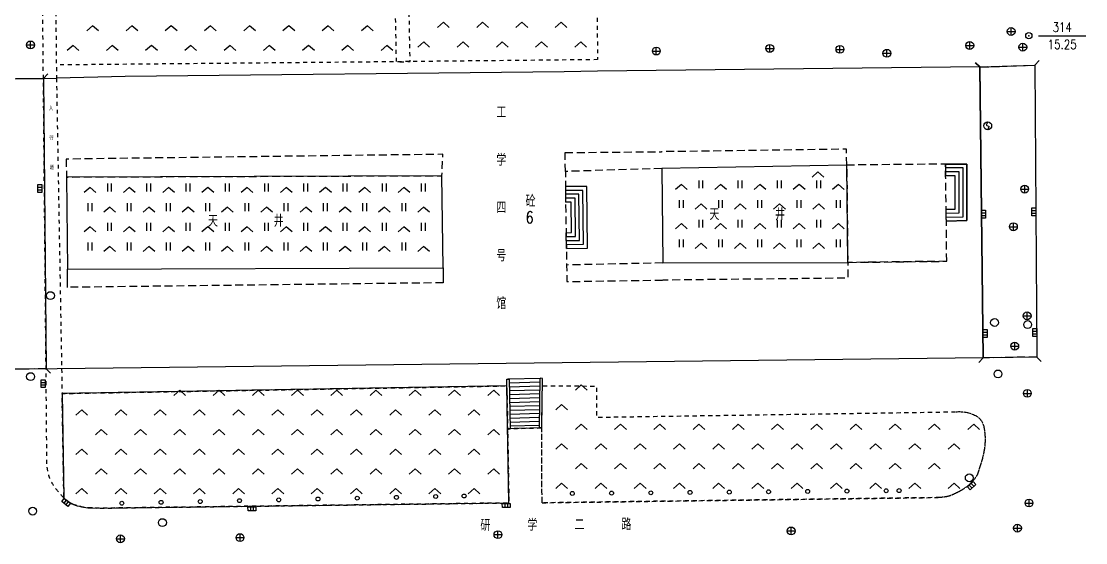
# Model space of a CAD drawing. Extents: x 1059 to 1761, y 608 to 1213.
# Drawn here: x 1579.8 to 1715.5, y 1041.3 to 1107.7 of the extents above; entities that cross this region are included whole.
import ezdxf
from ezdxf.enums import TextEntityAlignment as Align

# ---------------------------------------------------------------- set-up
doc = ezdxf.new("R2010")
doc.units = 0
doc.header["$LTSCALE"] = 0.5
doc.header["$PDSIZE"] = 0.2
doc.linetypes.add('X5', pattern=[3, 2, -1])
doc.linetypes.add('X6', pattern=[2, 1, -1])
doc.layers.get('0').update_dxf_attribs({"linetype": 'CONTINUOUS'})
doc.layers.add('ASSIST', color=7, linetype='CONTINUOUS', plot=False)
for name, color, linetype in [('DLSS', 4, 'CONTINUOUS'), ('GXYZ', 2, 'CONTINUOUS'), ('JMD', 6, 'CONTINUOUS'), ('KZD', 1, 'CONTINUOUS'), ('ZBTZ', 3, 'CONTINUOUS')]:
    doc.layers.add(name, color=color, linetype=linetype)
doc.styles.add('HZ', font='rs.shx', dxfattribs={"width": 0.8, "bigfont": 'hztxt.shx'})

# ---------------------------------------------------------------- blocks, each defined once
blk = doc.blocks.new('gc043')
for p, q in [((-1, 0), (1, 0)), ((0, -1), (0, 1))]:
    blk.add_line(p, q)
blk.add_circle((0, 0), 1)
blk = doc.blocks.new('gc211')
for p, q in [((0, 0), (-1.5, -1.32)), ((1.5, -1.32), (0, 0))]:
    blk.add_line(p, q)
blk = doc.blocks.new('gc050')
for p, q in [((0, 1), (-0.38, 0.18)), ((-0.38, 0.18), (0.38, -0.18)), ((0, -1), (0.38, -0.18))]:
    blk.add_line(p, q)
blk.add_circle((0, 0), 1)
blk = doc.blocks.new('gc188')
blk.add_circle((0, 0), 1)
blk = doc.blocks.new('gc041')
for p, q in [((-1, 0.5), (1, 0.5)), ((-1, -0.5), (-1, 0.5)), ((-0.33, 0.5), (-0.33, -0.5)), ((0.33, 0.5), (0.33, -0.5)), ((1, 0.5), (1, -0.5)), ((1, -0.5), (-1, -0.5))]:
    blk.add_line(p, q)
blk = doc.blocks.new('gc170')
at = {"linetype": 'Continuous'}
blk.add_circle((0, 0), 0.5, dxfattribs=at)
blk = doc.blocks.new('gc117')
blk.add_circle((0, 0), 0.8)
blk.add_point((0, 0))
blk = doc.blocks.new('gc121')
for p, q in [((-0.5, -1), (-0.5, 1)), ((0.5, -1), (0.5, 1))]:
    blk.add_line(p, q)

msp = doc.modelspace()

# ---------------------------------------------------------------- linework, layer by layer
at = {"linetype": 'Continuous'}
for p, q in [((1697.61, 1089.5, 15.78), (1700.32, 1089.5, 2.98)), ((1700.32, 1082.31, 15.76), (1700.32, 1089.5, 1.68)), ((1585.73, 1073.81, 15.94), (1585.72, 1076.12, 15.93)), ((1633.57, 1076.29), (1633.59, 1074.39, 15.84)), ((1641.8, 1055.81, 13.49), (1641.69, 1062.12, 16.3)), ((1646.14, 1055.92, 13.22), (1646.25, 1062.23, 13.22)), ((1646.14, 1055.92, 13.48), (1641.8, 1055.81, 13.49))]:
    msp.add_line(p, q, dxfattribs=at)
at = {"layer": 'ASSIST', "linetype": 'Continuous', "flags": 128}
for points in [[(1701.97, 1101.85), (1708.96, 1102.09), (1709.21, 1064.94), (1702.38, 1064.84)], [(1571.63, 1100.33), (1582.64, 1100.41), (1582.98, 1063.44), (1571.98, 1063.31)]]:
    msp.add_lwpolyline(points, close=True, dxfattribs=at)
at = {"layer": 'DLSS', "linetype": 'X6'}
for p, q in [((1583.09, 1051.36, 9.79), (1581.84, 1187.58, 12.7)), ((1584.31, 1100.42, 10.29), (1585.02, 1060.29)), ((1585.02, 1060.29), (1585.25, 1047.02, 9.74))]:
    msp.add_line(p, q, dxfattribs=at)
at = {"layer": 'DLSS', "linetype": 'X6', "flags": 128}
for points in [[(1626.83, 1143.03), (1627.59, 1102.52), (1629.37, 1102.54), (1628.61, 1142.87), (1654.25, 1143.29), (1654.49, 1139.43), (1658.43, 1139.28)], [(1583.87, 1141.82), (1584.31, 1100.42)], [(1653.19, 1108.1), (1653.26, 1102.79)], [(1653.26, 1102.79), (1627.59, 1102.52), (1584.29, 1102.11)], [(1646.18, 1046.39), (1696.66, 1047.06)]]:
    msp.add_lwpolyline(points, dxfattribs=at)
msp.add_lwpolyline([(1646.14, 1055.92), (1641.8, 1055.81), (1641.96, 1046.37), (1589.97, 1045.71), (1588.88, 1045.73, -0.085926), (1586.69, 1046.11, -0.113011), (1585.25, 1047.02), (1585.02, 1060.29), (1641.7, 1061.26), (1641.8, 1055.81), (1646.14, 1055.92), (1646.23, 1061.27), (1653.1, 1061.25), (1653.11, 1057.28), (1698.93, 1057.97, -0.143437), (1701.44, 1057.48, -0.224548), (1702.46, 1056.13, -0.057882), (1702.63, 1054.24), (1702.63, 1054.24, -0.0566), (1702.36, 1052.31, -0.021901), (1701.71, 1050.16, -0.073756), (1701.39, 1049.57, -0.046007), (1700.69, 1048.78, -0.046579), (1699.86, 1048.13, -0.021482), (1699.34, 1047.83, -0.01339), (1698.48, 1047.41, -0.05964), (1697.77, 1047.18, -0.03961), (1696.66, 1047.06), (1646.18, 1046.39)], format="xyb", close=True, dxfattribs=at)
for points, elevation in [([(1588.88, 1045.73), (1589.97, 1045.71), (1641.96, 1046.37), (1641.7, 1061.26), (1585.02, 1060.29), (1585.25, 1047.02)], 9.92), ([(1646.18, 1046.39), (1646.14, 1055.92), (1646.23, 1061.27), (1653.1, 1061.25), (1653.11, 1057.28), (1698.93, 1057.97)], 13.22)]:
    msp.add_lwpolyline(points, dxfattribs=dict(at, elevation=elevation))
for points in [[(1698.93, 1057.97, -0.143437), (1701.44, 1057.48, -0.224548), (1702.46, 1056.13, -0.057882), (1702.63, 1054.24, -0.0566), (1702.36, 1052.31, -0.021901), (1701.71, 1050.16, -0.073756), (1701.39, 1049.57, -0.046007), (1700.69, 1048.78, -0.046579), (1699.86, 1048.13, -0.021482), (1699.34, 1047.83, -0.01339), (1698.48, 1047.41, -0.05964), (1697.77, 1047.18, -0.03961), (1696.66, 1047.06)], [(1588.88, 1045.73, -0.085926), (1586.69, 1046.11, -0.113011), (1585.25, 1047.02, -0.028417), (1584.33, 1048.07, -0.03608), (1583.71, 1048.98, -0.066875), (1583.3, 1049.97, -0.050966), (1583.09, 1051.36)]]:
    msp.add_lwpolyline(points, format="xyb", dxfattribs=at)
at = {"layer": 'JMD', "linetype": 'Continuous'}
for p, q in [((1708.96, 1102.09), (1709.51, 1102.68)), ((1701.97, 1101.85), (1701.39, 1102.4)), ((1702, 1101.88), (1701.42, 1102.43)), ((1708.96, 1102.09), (1709.51, 1102.68)), ((1582.64, 1100.41), (1583.2, 1100.98)), ((1685.01, 1089.37, 15.75), (1661.44, 1088.94, 15.74)), ((1685.13, 1076.98, 15.75), (1685.01, 1089.37, 15.75)), ((1697.61, 1089.5), (1697.61, 1089)), ((1661.44, 1088.94, 15.74), (1661.57, 1076.92, 15.74)), ((1697.61, 1089), (1697.61, 1088)), ((1649.18, 1086.65), (1649.17, 1084.65)), ((1697.69, 1082.75), (1697.67, 1083.75)), ((1697.7, 1082.25), (1697.69, 1082.75)), ((1649.28, 1078.76), (1649.25, 1080.76)), ((1661.57, 1076.92, 15.74), (1685.13, 1076.98, 15.75)), ((1702.38, 1064.84), (1701.82, 1064.26)), ((1702.38, 1064.84), (1701.82, 1064.26)), ((1709.21, 1064.94), (1709.79, 1064.38)), ((1709.21, 1064.94), (1709.79, 1064.38)), ((1582.98, 1063.44), (1583.55, 1062.88)), ((1641.69, 1062.12), (1641.99, 1062.12)), ((1641.8, 1055.81), (1641.69, 1062.12)), ((1646.03, 1062.23, 15.92), (1641.82, 1062.12, 15.93)), ((1641.99, 1062.12), (1642.1, 1055.82)), ((1645.84, 1055.93), (1645.95, 1062.24)), ((1646.25, 1062.23), (1645.95, 1062.24)), ((1646.14, 1055.92), (1646.25, 1062.23)), ((1645.94, 1061.74), (1642, 1061.62)), ((1645.93, 1061.24), (1642.01, 1061.12)), ((1645.92, 1060.74), (1642.01, 1060.62)), ((1645.91, 1060.24), (1642.02, 1060.12)), ((1645.9, 1059.74), (1642.03, 1059.62)), ((1645.9, 1059.24), (1642.04, 1059.12)), ((1645.89, 1058.74), (1642.05, 1058.63)), ((1645.88, 1058.24), (1642.06, 1058.13)), ((1645.87, 1057.74), (1642.07, 1057.63)), ((1645.86, 1057.24), (1642.07, 1057.13)), ((1645.85, 1056.74), (1642.08, 1056.63)), ((1641.8, 1055.81), (1642.1, 1055.82)), ((1645.84, 1056.24), (1642.09, 1056.13)), ((1646.14, 1055.92), (1645.84, 1055.93))]:
    msp.add_line(p, q, dxfattribs=at)
at = {"layer": 'JMD', "linetype": 'X5'}
for p, q in [((1701.97, 1101.85), (1708.96, 1102.09)), ((1702, 1101.88), (1708.96, 1102.09)), ((1571.63, 1100.33), (1582.64, 1100.41)), ((1649.12, 1090.96, 15.97), (1661.41, 1091.07, 15.75)), ((1649.15, 1088.55, 16.05), (1649.12, 1090.96, 15.97)), ((1633.59, 1074.39, 15.84), (1585.73, 1073.81, 15.94)), ((1709.21, 1064.94), (1702.38, 1064.84)), ((1709.21, 1064.94), (1702.38, 1064.84)), ((1582.98, 1063.44), (1571.98, 1063.31))]:
    msp.add_line(p, q, dxfattribs=at)
at = {"layer": 'JMD', "linetype": 'Continuous', "flags": 128}
for points in [[(1653.24, 1101.32), (1649.01, 1101.22), (1593.08, 1100.63), (1584.31, 1100.42)], [(1701.97, 1101.88), (1653.24, 1101.32)], [(1701.97, 1101.88), (1702, 1101.88), (1708.96, 1102.09), (1709.21, 1064.94)], [(1701.97, 1101.88), (1702.38, 1064.84)], [(1697.68, 1083.25), (1699.32, 1083.28), (1699.32, 1088.5), (1697.61, 1088.5)], [(1697.67, 1083.75), (1698.82, 1083.77), (1698.82, 1088), (1697.61, 1088)]]:
    msp.add_lwpolyline(points, dxfattribs=at)
for points, elevation in [([(1709.21, 1064.94), (1702.38, 1064.84), (1570.06, 1063.29), (1569.75, 1100.32), (1584.31, 1100.42)], 15.59), ([(1697.69, 1082.75), (1699.82, 1082.8), (1699.82, 1089), (1697.61, 1089)], 15.78), ([(1697.69, 1082.75), (1699.82, 1082.8), (1699.82, 1089), (1697.61, 1089)], 15.81), ([(1649.27, 1079.76), (1650.96, 1079.79), (1650.88, 1085.65), (1649.17, 1085.65)], 15.81), ([(1649.26, 1080.26), (1650.46, 1080.28), (1650.39, 1085.15), (1649.17, 1085.15)], 15.81), ([(1649.27, 1079.26), (1651.47, 1079.29), (1651.38, 1086.15), (1649.18, 1086.15)], 15.81), ([(1649.25, 1080.76), (1649.95, 1080.77), (1649.9, 1084.65), (1649.17, 1084.65)], 15.81)]:
    msp.add_lwpolyline(points, dxfattribs=dict(at, elevation=elevation))
at = {"layer": 'JMD', "linetype": 'X5', "flags": 128}
for points, elevation in [([(1585.54, 1090.13), (1585.58, 1087.85), (1633.43, 1088.02), (1633.54, 1090.74), (1585.54, 1090.13)], 15.96), ([(1685.01, 1089.37), (1684.98, 1091.39), (1661.41, 1091.07)], 15.75), ([(1661.44, 1088.94), (1649.15, 1088.55), (1649.18, 1086.65), (1649.18, 1086.15), (1649.17, 1085.65), (1649.17, 1085.15), (1649.17, 1084.65), (1649.25, 1080.76), (1649.27, 1080.26), (1649.27, 1079.76), (1649.28, 1078.76), (1649.31, 1076.65), (1649.34, 1074.55), (1661.59, 1074.73)], 15.79), ([(1661.57, 1076.92), (1649.31, 1076.65)], 15.79), ([(1697.74, 1077.13), (1685.13, 1076.98), (1685.16, 1074.98), (1661.59, 1074.73)], 15.79)]:
    msp.add_lwpolyline(points, dxfattribs=dict(at, elevation=elevation))
msp.add_lwpolyline([(1697.74, 1077.13), (1697.7, 1082.25), (1697.61, 1088), (1697.61, 1088.5), (1697.61, 1089), (1697.61, 1089.5), (1685.01, 1089.37), (1685.13, 1076.98)], close=True, dxfattribs=at)
at = {"layer": 'JMD', "color": 7, "linetype": 'Continuous', "flags": 128}
for points, elevation in [([(1697.61, 1089.5), (1700.32, 1089.5), (1700.32, 1082.31), (1697.7, 1082.25)], 15.78), ([(1697.61, 1089.5), (1700.32, 1089.5), (1700.32, 1082.31), (1697.7, 1082.25)], 15.78), ([(1697.7, 1082.25), (1700.32, 1082.31), (1700.32, 1089.5), (1697.61, 1089.5)], 15.78), ([(1649.28, 1078.76), (1651.97, 1078.8), (1651.87, 1086.64), (1649.18, 1086.65)], 15.81)]:
    msp.add_lwpolyline(points, dxfattribs=dict(at, elevation=elevation))
at = {"layer": 'JMD', "linetype": 'Continuous', "flags": 128}
msp.add_lwpolyline([(1633.43, 1088.02), (1585.58, 1087.85), (1585.72, 1076.12), (1633.57, 1076.29)], close=True, dxfattribs=at)
at = {"layer": 'KZD', "linetype": 'Continuous'}
msp.add_line((1709.46, 1105.83), (1715.46, 1105.83), dxfattribs=at)
at = {"layer": 'ZBTZ', "linetype": 'Continuous', "flags": 128}
msp.add_lwpolyline([(1641.7, 1061.26), (1585.02, 1060.29), (1585.25, 1047.02, 0.113011), (1586.69, 1046.11, 0.085926), (1588.88, 1045.73), (1589.97, 1045.71), (1641.96, 1046.37)], format="xyb", close=True, dxfattribs=at)

# ---------------------------------------------------------------- block references
at = {"layer": 'GXYZ', "linetype": 'Continuous', "xscale": 0.5, "yscale": 0.5}
for name, p in [('gc043', (1705.95, 1106.37, 15.61)), ('gc043', (1581, 1104.66, 10.24)), ('gc043', (1660.74, 1103.88, 15.7)), ('gc043', (1675.2, 1104.22, 15.66)), ('gc043', (1684.14, 1104.1, 15.61)), ('gc043', (1690.12, 1103.6, 15.59)), ('gc043', (1700.68, 1104.59, 15.56)), ('gc043', (1707.44, 1104.38, 15.61)), ('gc050', (1702.97, 1094.37, 15.59)), ('gc043', (1707.68, 1086.31, 15.59)), ('gc043', (1706.24, 1081.52, 15.62)), ('gc188', (1583.54, 1072.76, 9.96)), ('gc043', (1707.99, 1070.18, 15.62)), ('gc188', (1703.84, 1069.33, 15.61)), ('gc188', (1708.06, 1069.07, 15.59)), ('gc043', (1706.41, 1066.33, 15.6)), ('gc188', (1581.01, 1062.45, 9.83)), ('gc188', (1704.28, 1062.79, 15.6)), ('gc043', (1708.02, 1060.32, 15.61)), ('gc188', (1700.62, 1049.57, 15.69)), ('gc188', (1581.28, 1045.33, 9.84)), ('gc043', (1708.23, 1046.36, 15.65)), ('gc188', (1597.81, 1043.87, 10.43)), ('gc043', (1677.92, 1042.81, 14.84)), ('gc043', (1706.76, 1043.16, 15.65)), ('gc043', (1592.46, 1041.81, 10.15)), ('gc043', (1607.7, 1041.96, 11.04)), ('gc043', (1640.56, 1042.34, 12.94))]:
    msp.add_blockref(name, p, dxfattribs=at)
at = {"layer": 'GXYZ', "linetype": 'Continuous', "xscale": 0.5, "yscale": 0.5, "zscale": 0.5}
for p, rotation in [((1582.18, 1086.38), 90), ((1708.86, 1083.41, 15.59), 90), ((1702.45, 1083.12, 15.62), 90), ((1702.66, 1067.94, 15.58), 90), ((1708.98, 1068.07, 15.59), 90), ((1582.61, 1061.55, 9.77), 90.60047746461719), ((1700.91, 1048.57, 15.52), 42.96626125636966), ((1585.53, 1046.44, 9.77), 321.8191004710998), ((1609.21, 1045.63, 11.09), 0.7876435631739576), ((1641.62, 1046.05, 12.95), 0.4612452994888044)]:
    msp.add_blockref('gc041', p, dxfattribs=dict(at, rotation=rotation))
at = {"layer": 'KZD', "linetype": 'Continuous', "xscale": 0.5, "yscale": 0.5}
msp.add_blockref('gc117', (1708.21, 1105.83, 15.25), dxfattribs=at)
at = {"layer": 'ZBTZ', "linetype": 'Continuous', "xscale": 0.5, "yscale": 0.5}
for name, p in [('gc211', (1588.92, 1107.11)), ('gc211', (1593.92, 1107.11)), ('gc211', (1598.92, 1107.11)), ('gc211', (1603.92, 1107.11)), ('gc211', (1608.92, 1107.11)), ('gc211', (1613.92, 1107.11)), ('gc211', (1618.92, 1107.11)), ('gc211', (1623.92, 1107.11)), ('gc211', (1633.61, 1107.54)), ('gc211', (1638.61, 1107.54)), ('gc211', (1643.61, 1107.54)), ('gc211', (1648.61, 1107.54)), ('gc211', (1586.42, 1104.61)), ('gc211', (1591.42, 1104.61)), ('gc211', (1596.42, 1104.61)), ('gc211', (1601.42, 1104.61)), ('gc211', (1606.42, 1104.61)), ('gc211', (1611.42, 1104.61)), ('gc211', (1616.42, 1104.61)), ('gc211', (1621.42, 1104.61)), ('gc211', (1626.42, 1104.61)), ('gc211', (1631.11, 1105.04)), ('gc211', (1636.11, 1105.04)), ('gc211', (1641.11, 1105.04)), ('gc211', (1646.11, 1105.04)), ('gc211', (1651.11, 1105.04)), ('gc211', (1681.33, 1088.51)), ('gc211', (1588.59, 1086.52)), ('gc121', (1591.09, 1086.52)), ('gc211', (1593.59, 1086.52)), ('gc121', (1596.09, 1086.52)), ('gc211', (1598.59, 1086.52)), ('gc121', (1601.09, 1086.52)), ('gc211', (1603.59, 1086.52)), ('gc121', (1606.09, 1086.52)), ('gc211', (1608.59, 1086.52)), ('gc121', (1611.09, 1086.52)), ('gc211', (1613.59, 1086.52)), ('gc121', (1616.09, 1086.52)), ('gc211', (1618.59, 1086.52)), ('gc121', (1621.09, 1086.52)), ('gc211', (1623.59, 1086.52)), ('gc121', (1626.09, 1086.52)), ('gc211', (1628.59, 1086.52)), ('gc121', (1631.09, 1086.52)), ('gc211', (1663.94, 1086.92)), ('gc121', (1666.44, 1086.92)), ('gc211', (1668.94, 1086.92)), ('gc121', (1671.44, 1086.92)), ('gc211', (1673.94, 1086.92)), ('gc121', (1676.44, 1086.92)), ('gc211', (1678.94, 1086.92)), ('gc121', (1681.44, 1086.92)), ('gc211', (1683.94, 1086.92)), ('gc121', (1588.59, 1084.02)), ('gc211', (1591.09, 1084.02)), ('gc121', (1593.59, 1084.02)), ('gc211', (1596.09, 1084.02)), ('gc121', (1598.59, 1084.02)), ('gc211', (1601.09, 1084.02)), ('gc121', (1603.59, 1084.02)), ('gc211', (1606.09, 1084.02)), ('gc121', (1608.59, 1084.02)), ('gc211', (1611.09, 1084.02)), ('gc121', (1613.59, 1084.02)), ('gc211', (1616.09, 1084.02)), ('gc121', (1618.59, 1084.02)), ('gc211', (1621.09, 1084.02)), ('gc121', (1623.59, 1084.02)), ('gc211', (1626.09, 1084.02)), ('gc121', (1628.59, 1084.02)), ('gc211', (1631.09, 1084.02)), ('gc121', (1663.94, 1084.42)), ('gc211', (1666.44, 1084.42)), ('gc121', (1668.94, 1084.42)), ('gc211', (1671.44, 1084.42)), ('gc121', (1673.94, 1084.42)), ('gc211', (1676.44, 1084.42)), ('gc121', (1678.94, 1084.42)), ('gc211', (1681.44, 1084.42)), ('gc121', (1683.94, 1084.42)), ('gc121', (1666.44, 1081.92)), ('gc121', (1671.44, 1081.92)), ('gc121', (1676.44, 1081.92)), ('gc121', (1681.44, 1081.92)), ('gc211', (1588.59, 1081.52)), ('gc121', (1591.09, 1081.52)), ('gc211', (1593.59, 1081.52)), ('gc121', (1596.09, 1081.52)), ('gc211', (1598.59, 1081.52)), ('gc121', (1601.09, 1081.52)), ('gc211', (1603.59, 1081.52)), ('gc121', (1606.09, 1081.52)), ('gc211', (1608.59, 1081.52)), ('gc121', (1611.09, 1081.52)), ('gc211', (1613.59, 1081.52)), ('gc121', (1616.09, 1081.52)), ('gc211', (1618.59, 1081.52)), ('gc121', (1621.09, 1081.52)), ('gc211', (1623.59, 1081.52)), ('gc121', (1626.09, 1081.52)), ('gc211', (1628.59, 1081.52)), ('gc121', (1631.09, 1081.52)), ('gc211', (1663.94, 1081.92)), ('gc211', (1668.94, 1081.92)), ('gc211', (1673.94, 1081.92)), ('gc211', (1678.94, 1081.92)), ('gc211', (1683.94, 1081.92)), ('gc121', (1663.94, 1079.42)), ('gc121', (1668.94, 1079.42)), ('gc121', (1673.94, 1079.42)), ('gc121', (1678.94, 1079.42)), ('gc121', (1683.94, 1079.42)), ('gc121', (1588.59, 1079.02)), ('gc211', (1591.09, 1079.02)), ('gc121', (1593.59, 1079.02)), ('gc211', (1596.09, 1079.02)), ('gc121', (1598.59, 1079.02)), ('gc211', (1601.09, 1079.02)), ('gc121', (1603.59, 1079.02)), ('gc211', (1606.09, 1079.02)), ('gc121', (1608.59, 1079.02)), ('gc211', (1611.09, 1079.02)), ('gc121', (1613.59, 1079.02)), ('gc211', (1616.09, 1079.02)), ('gc121', (1618.59, 1079.02)), ('gc211', (1621.09, 1079.02)), ('gc121', (1623.59, 1079.02)), ('gc211', (1626.09, 1079.02)), ('gc121', (1628.59, 1079.02)), ('gc211', (1631.09, 1079.02)), ('gc211', (1666.44, 1079.42)), ('gc211', (1671.44, 1079.42)), ('gc211', (1676.44, 1079.42)), ('gc211', (1681.44, 1079.42)), ('gc211', (1600.02, 1060.71)), ('gc211', (1605.02, 1060.71)), ('gc211', (1610.02, 1060.71)), ('gc211', (1615.02, 1060.71)), ('gc211', (1620.02, 1060.71)), ('gc211', (1625.02, 1060.71)), ('gc211', (1630.02, 1060.71)), ('gc211', (1635.02, 1060.71)), ('gc211', (1640.02, 1060.71)), ('gc211', (1651.18, 1061.39)), ('gc211', (1587.52, 1058.21)), ('gc211', (1592.52, 1058.21)), ('gc211', (1597.52, 1058.21)), ('gc211', (1602.52, 1058.21)), ('gc211', (1607.52, 1058.21)), ('gc211', (1612.52, 1058.21)), ('gc211', (1617.52, 1058.21)), ('gc211', (1622.52, 1058.21)), ('gc211', (1627.52, 1058.21)), ('gc211', (1632.52, 1058.21)), ('gc211', (1637.52, 1058.21)), ('gc211', (1648.68, 1058.89)), ('gc211', (1590.02, 1055.71)), ('gc211', (1595.02, 1055.71)), ('gc211', (1600.02, 1055.71)), ('gc211', (1605.02, 1055.71)), ('gc211', (1610.02, 1055.71)), ('gc211', (1615.02, 1055.71)), ('gc211', (1620.02, 1055.71)), ('gc211', (1625.02, 1055.71)), ('gc211', (1630.02, 1055.71)), ('gc211', (1635.02, 1055.71)), ('gc211', (1640.02, 1055.71)), ('gc211', (1651.18, 1056.39)), ('gc211', (1656.18, 1056.39)), ('gc211', (1661.18, 1056.39)), ('gc211', (1666.18, 1056.39)), ('gc211', (1671.18, 1056.39)), ('gc211', (1676.18, 1056.39)), ('gc211', (1681.18, 1056.39)), ('gc211', (1686.18, 1056.39)), ('gc211', (1691.18, 1056.39)), ('gc211', (1696.18, 1056.39)), ('gc211', (1701.18, 1056.39)), ('gc211', (1648.68, 1053.89)), ('gc211', (1653.68, 1053.89)), ('gc211', (1658.68, 1053.89)), ('gc211', (1663.68, 1053.89)), ('gc211', (1668.68, 1053.89)), ('gc211', (1673.68, 1053.89)), ('gc211', (1678.68, 1053.89)), ('gc211', (1683.68, 1053.89)), ('gc211', (1688.68, 1053.89)), ('gc211', (1693.68, 1053.89)), ('gc211', (1698.68, 1053.89)), ('gc211', (1587.52, 1053.21)), ('gc211', (1592.52, 1053.21)), ('gc211', (1597.52, 1053.21)), ('gc211', (1602.52, 1053.21)), ('gc211', (1607.52, 1053.21)), ('gc211', (1612.52, 1053.21)), ('gc211', (1617.52, 1053.21)), ('gc211', (1622.52, 1053.21)), ('gc211', (1627.52, 1053.21)), ('gc211', (1632.52, 1053.21)), ('gc211', (1637.52, 1053.21)), ('gc211', (1651.18, 1051.39)), ('gc211', (1656.18, 1051.39)), ('gc211', (1661.18, 1051.39)), ('gc211', (1666.18, 1051.39)), ('gc211', (1671.18, 1051.39)), ('gc211', (1676.18, 1051.39)), ('gc211', (1681.18, 1051.39)), ('gc211', (1686.18, 1051.39)), ('gc211', (1691.18, 1051.39)), ('gc211', (1696.18, 1051.39)), ('gc211', (1590.02, 1050.71)), ('gc211', (1595.02, 1050.71)), ('gc211', (1600.02, 1050.71)), ('gc211', (1605.02, 1050.71)), ('gc211', (1610.02, 1050.71)), ('gc211', (1615.02, 1050.71)), ('gc211', (1620.02, 1050.71)), ('gc211', (1625.02, 1050.71)), ('gc211', (1630.02, 1050.71)), ('gc211', (1635.02, 1050.71)), ('gc211', (1640.02, 1050.71)), ('gc211', (1648.68, 1048.89)), ('gc211', (1653.68, 1048.89)), ('gc211', (1658.68, 1048.89)), ('gc211', (1663.68, 1048.89)), ('gc211', (1668.68, 1048.89)), ('gc211', (1673.68, 1048.89)), ('gc211', (1678.68, 1048.89)), ('gc211', (1683.68, 1048.89)), ('gc211', (1688.68, 1048.89)), ('gc211', (1693.68, 1048.89)), ('gc211', (1698.68, 1048.89)), ('gc211', (1587.52, 1048.21)), ('gc211', (1592.52, 1048.21)), ('gc211', (1597.52, 1048.21)), ('gc211', (1602.52, 1048.21)), ('gc211', (1607.52, 1048.21)), ('gc211', (1612.52, 1048.21)), ('gc211', (1617.52, 1048.21)), ('gc211', (1622.52, 1048.21)), ('gc211', (1627.52, 1048.21)), ('gc211', (1632.52, 1048.21)), ('gc211', (1637.52, 1048.21))]:
    msp.add_blockref(name, p, dxfattribs=at)
for p, rotation in [((1617.63, 1046.87), 1.213762137508103), ((1622.63, 1046.98), 1.213762137508103), ((1627.63, 1047.08), 1.213762137508103), ((1632.63, 1047.19), 1.213762137508103), ((1636.25, 1047.26), 1.213762137508103), ((1650.04, 1047.58), 0.4952807506473714), ((1655.04, 1047.62), 0.4952807506473714), ((1660.04, 1047.66), 0.4952807506473714), ((1665.04, 1047.71), 0.4952807506473714), ((1670.04, 1047.75), 0.4952807506473714), ((1675.04, 1047.79), 0.4952807506473714), ((1680.03, 1047.84), 0.4952807506473714), ((1685.03, 1047.88), 0.4952807506473714), ((1690.03, 1047.92), 0.4952807506473714), ((1691.68, 1047.94), 0.4952807506473714), ((1592.64, 1046.34), 1.213762137508103), ((1597.64, 1046.45), 1.213762137508103), ((1602.63, 1046.55), 1.213762137508103), ((1607.63, 1046.66), 1.213762137508103), ((1612.63, 1046.76), 1.213762137508103)]:
    msp.add_blockref('gc170', p, dxfattribs=dict(at, rotation=rotation))

# ---------------------------------------------------------------- texts
at = {"layer": 'DLSS', "linetype": 'Continuous', "style": 'HZ', "width": 0.8}
for s, height, p in [('人', 0.5, (1583.34, 1096.33, 10.68)), ('行', 0.5, (1583.4, 1092.57, 10.68)), ('道', 0.5, (1583.45, 1088.82, 10.68)), ('学', 1.5, (1644.32, 1042.83)), ('路', 1.5, (1656.32, 1042.91)), ('研', 1.5, (1638.32, 1042.79)), ('二', 1.5, (1650.32, 1042.87))]:
    msp.add_text(s, height=height, dxfattribs=at).set_placement(p)
at = {"layer": 'JMD', "linetype": 'Continuous', "style": 'HZ', "width": 0.8}
for s, p in [('工', (1640.36, 1095.36)), ('学', (1640.36, 1089.28)), ('砼', (1644.09, 1084.06)), ('四', (1640.36, 1083.2)), ('天', (1667.51, 1082.36)), ('井', (1675.88, 1082.36)), ('天', (1603.62, 1081.52)), ('井', (1611.99, 1081.52)), ('6', (1644.09, 1081.96)), ('号', (1640.36, 1077.12)), ('馆', (1640.36, 1071.03))]:
    msp.add_text(s, height=1.5, dxfattribs=at).set_placement(p)
at = {"layer": 'KZD', "linetype": 'Continuous', "style": 'HZ', "width": 0.8}
for s, p in [('314', (1712.46, 1106.93)), ('15.25', (1712.46, 1104.73))]:
    msp.add_text(s, height=1.2, dxfattribs=at).set_placement(p, align=Align.MIDDLE)

doc.saveas('drawing.dxf')
